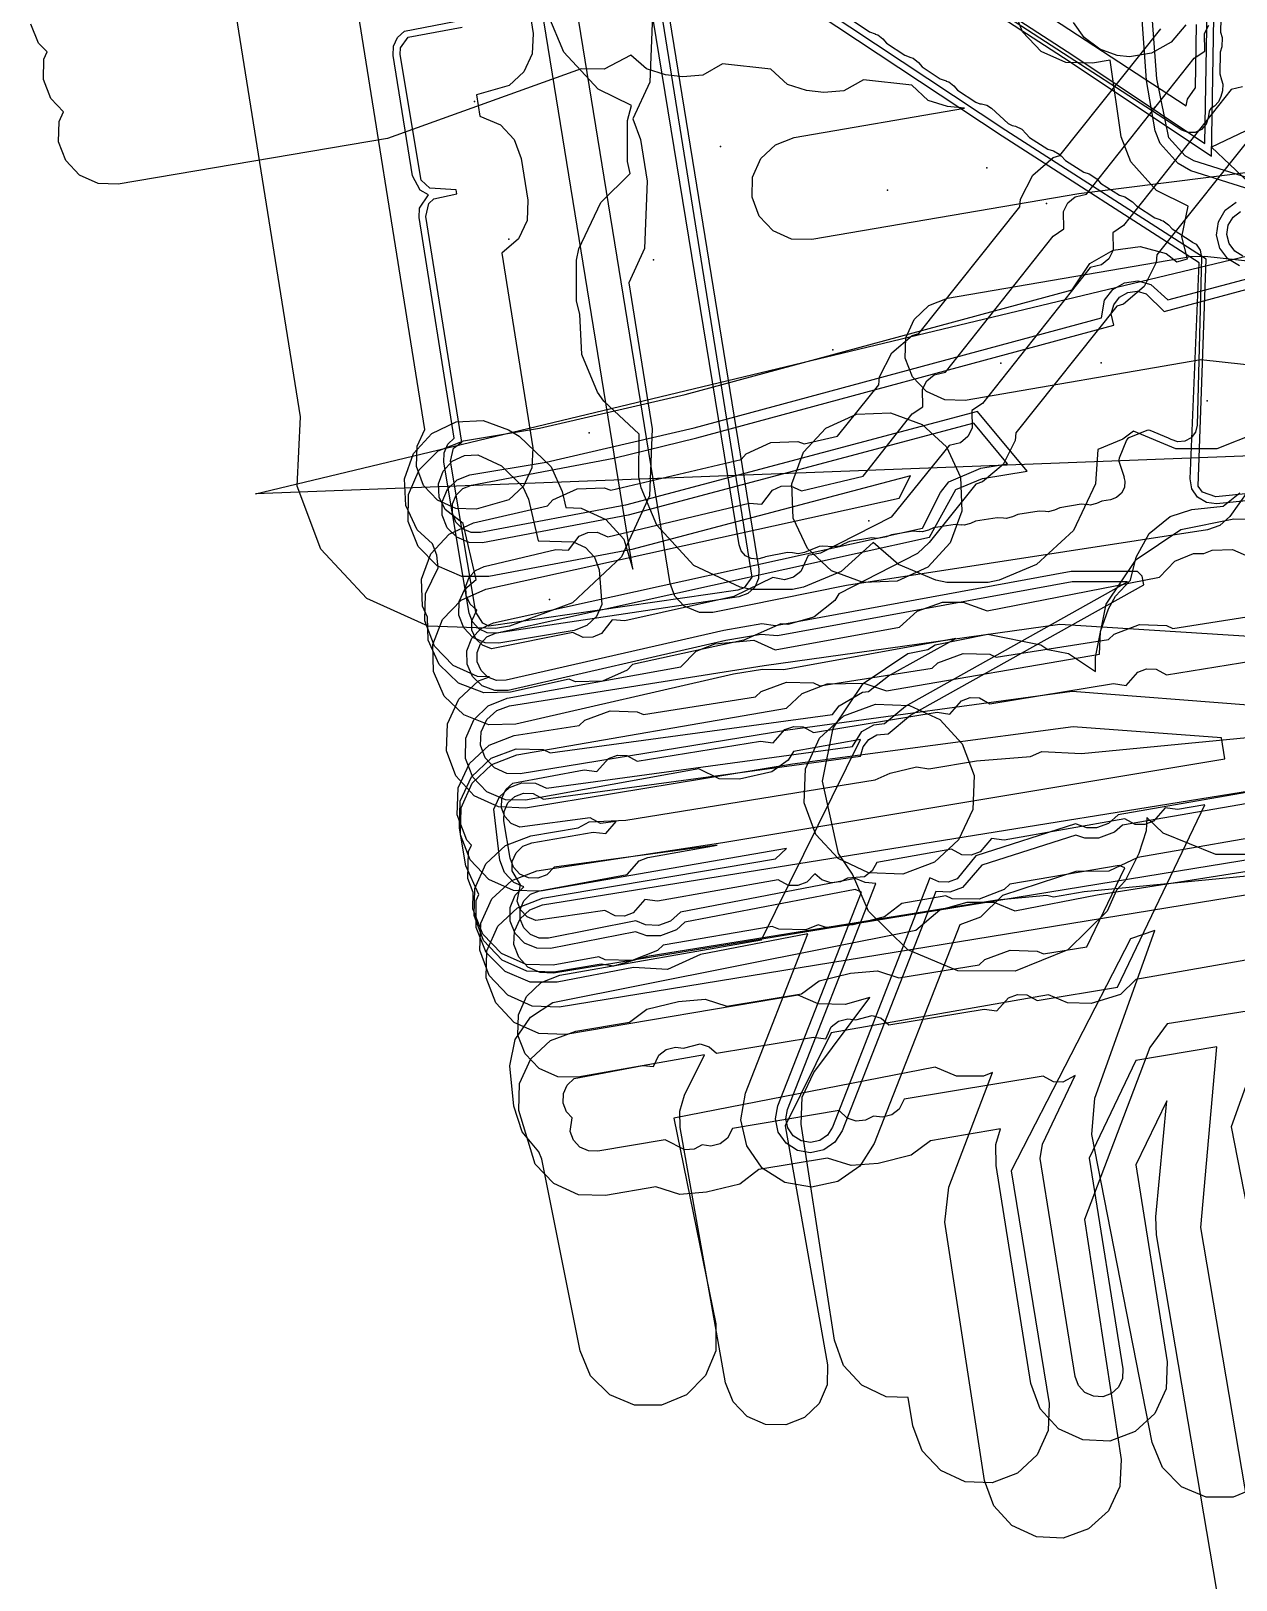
# Model space of a CAD drawing. Header units: metres. Extents: x -3943 to -3664, y 4962 to 6622.
# Drawn here: x -3914.74 to -3879.86, y 6041.47 to 6086.34 of the extents above; entities that cross this region are included whole.
import ezdxf

# ---------------------------------------------------------------- set-up
doc = ezdxf.new("R2010")
doc.units = ezdxf.units.M
for name, color, linetype in [('AI_GREENING_EXCLUSIONS', 1, 'Continuous'), ('AI_GREENING_LAWN', 82, 'Continuous'), ('AI_GREENING_REJECTED', 6, 'Continuous')]:
    doc.layers.add(name, color=color, linetype=linetype)

msp = doc.modelspace()

# ---------------------------------------------------------------- linework, layer by layer
at = {"layer": 'AI_GREENING_EXCLUSIONS'}
for points in [[(-3876.499, 6113.086), (-3871.504, 6146.711), (-3869.87, 6114.002), (-3869.801, 6114.429), (-3869.508, 6106.761), (-3861.518, 6107.16), (-3829.558, 6108.757), (-3862.517, 6100.435), (-3866.364, 6074.531), (-3828.301, 6075.988), (-3861.355, 6068.051), (-3866.742, 6034.488), (-3867.966, 6066.464), (-3868.272, 6074.458), (-3908.243, 6072.929), (-3875.188, 6080.865), (-3871.044, 6106.684), (-3877.498, 6106.361), (-3909.458, 6104.764), (-3876.499, 6113.086)], [(-3889.859, 6075.279), (-3888.942, 6074.938), (-3888.243, 6074.291), (-3887.834, 6073.409), (-3887.795, 6072.423), (-3888.136, 6071.506), (-3888.783, 6070.807), (-3889.665, 6070.398), (-3890.651, 6070.359), (-3891.568, 6070.7), (-3892.267, 6071.347), (-3892.676, 6072.229), (-3892.715, 6073.215), (-3892.374, 6074.132), (-3891.727, 6074.831), (-3890.845, 6075.24), (-3889.859, 6075.279)], [(-3902.184, 6070.163), (-3901.853, 6070.45), (-3902.229, 6072.073), (-3902.754, 6072.477), (-3902.921, 6072.83), (-3902.94, 6073.22), (-3902.808, 6073.587), (-3902.546, 6073.876), (-3902.193, 6074.042), (-3901.803, 6074.061), (-3901.121, 6073.741), (-3900.5, 6073.131), (-3900.339, 6072.775), (-3900.059, 6071.566), (-3899.047, 6071.542), (-3898.693, 6071.378), (-3898.428, 6071.091), (-3898.293, 6070.725), (-3898.212, 6069.728), (-3898.372, 6069.376), (-3898.654, 6069.111), (-3899.016, 6068.973), (-3901.2, 6068.6), (-3901.59, 6068.61), (-3901.946, 6068.769), (-3902.214, 6069.052), (-3902.354, 6069.416), (-3902.343, 6069.807), (-3902.184, 6070.163)], [(-3890.298, 6066.837), (-3889.312, 6066.798), (-3888.431, 6066.389), (-3887.783, 6065.69), (-3887.442, 6064.773), (-3887.481, 6063.787), (-3887.891, 6062.905), (-3888.59, 6062.258), (-3889.507, 6061.917), (-3890.493, 6061.956), (-3891.374, 6062.365), (-3892.021, 6063.064), (-3892.363, 6063.981), (-3892.324, 6064.967), (-3891.914, 6065.849), (-3891.215, 6066.496), (-3890.298, 6066.837)]]:
    msp.add_lwpolyline(points, close=True, dxfattribs=at)
for points in [[(-3900.772, 6096.139), (-3884.578, 6085.632), (-3880.759, 6083.076), (-3880.571, 6094.189)], [(-3900.881, 6095.971), (-3884.687, 6085.464), (-3880.565, 6082.706), (-3880.371, 6094.193)], [(-3878.433, 6073.044), (-3880.439, 6072.84), (-3880.833, 6072.974), (-3880.953, 6073.149), (-3880.719, 6079.727), (-3886.518, 6083.45), (-3897.072, 6090.45), (-3893.872, 6070.52), (-3894.096, 6070.21), (-3894.279, 6070.142), (-3901.487, 6069.099), (-3901.662, 6069.181), (-3901.861, 6069.503), (-3902.593, 6073.879), (-3902.507, 6074.253), (-3902.267, 6074.422), (-3903.309, 6080.966), (-3903.22, 6081.338), (-3903.077, 6081.47), (-3902.412, 6081.615), (-3902.412, 6081.615), (-3902.431, 6081.732), (-3903.191, 6081.786), (-3903.445, 6082.01), (-3904.055, 6085.653), (-3904.048, 6085.848), (-3903.823, 6086.158), (-3902.257, 6086.446)], [(-3877.693, 6061.612), (-3899.451, 6058.06), (-3900.231, 6058.087), (-3900.941, 6058.411), (-3901.474, 6058.981), (-3901.747, 6059.712), (-3901.72, 6060.492), (-3901.396, 6061.202), (-3900.825, 6061.734), (-3900.094, 6062.008), (-3894.715, 6062.834), (-3880.18, 6065.253), (-3880.281, 6065.861), (-3884.576, 6066.182), (-3892.695, 6065.098), (-3900.423, 6063.828), (-3901.203, 6063.859), (-3901.912, 6064.185), (-3902.441, 6064.758), (-3902.712, 6065.49), (-3902.681, 6066.27), (-3902.355, 6066.978), (-3901.782, 6067.508), (-3901.465, 6067.625), (-3901.811, 6067.635), (-3902.524, 6067.953), (-3903.06, 6068.519), (-3903.34, 6069.248), (-3903.319, 6070.028), (-3902.957, 6070.782), (-3902.957, 6070.782), (-3902.991, 6071.151), (-3903.119, 6071.484), (-3903.558, 6071.882), (-3903.891, 6072.588), (-3903.929, 6073.367), (-3903.665, 6074.102), (-3903.141, 6074.68), (-3902.435, 6075.013), (-3901.655, 6075.05), (-3900.921, 6074.787), (-3900.607, 6074.598), (-3899.686, 6073.712), (-3899.365, 6073.001), (-3899.256, 6072.532), (-3898.813, 6072.514), (-3898.104, 6072.187), (-3897.575, 6071.613), (-3897.315, 6070.743), (-3900.487, 6090.27)], [(-3879.515, 6073.01), (-3880.04, 6072.27), (-3880.325, 6072.013), (-3880.686, 6071.882), (-3891.134, 6070.273), (-3895.007, 6069.492), (-3895.388, 6069.492), (-3895.832, 6069.68), (-3896.098, 6069.965), (-3896.234, 6070.331), (-3899.5, 6090.43)], [(-3878.413, 6072.845), (-3880.419, 6072.641), (-3880.715, 6072.675), (-3880.97, 6072.828), (-3881.138, 6073.074), (-3881.189, 6073.367), (-3880.923, 6079.621), (-3886.629, 6083.284), (-3896.801, 6090.03), (-3893.668, 6070.748), (-3893.678, 6070.475), (-3893.791, 6070.226), (-3893.991, 6070.04), (-3894.247, 6069.944), (-3901.264, 6068.893), (-3901.534, 6068.905), (-3901.779, 6069.019), (-3901.963, 6069.217), (-3902.058, 6069.47), (-3902.791, 6073.846), (-3902.782, 6074.12), (-3902.669, 6074.369), (-3902.488, 6074.538), (-3903.507, 6080.934), (-3903.496, 6081.207), (-3903.233, 6081.593), (-3903.47, 6081.726), (-3903.47, 6081.726), (-3903.699, 6082.141), (-3904.253, 6085.622), (-3904.242, 6085.895), (-3904.128, 6086.143), (-3903.928, 6086.329), (-3902.485, 6086.612)], [(-3890.016, 6089.875), (-3881.304, 6084.163), (-3881.261, 6084.363), (-3881.039, 6084.683), (-3881.032, 6084.688), (-3881.001, 6086.523)], [(-3900.742, 6089.721), (-3900.204, 6086.261), (-3900.228, 6085.678), (-3900.474, 6085.148), (-3900.903, 6084.752), (-3901.844, 6084.487), (-3901.746, 6083.867), (-3901.151, 6083.62), (-3900.753, 6083.191), (-3900.55, 6082.642), (-3900.358, 6081.435), (-3900.381, 6080.85), (-3900.625, 6080.319), (-3901.114, 6079.899), (-3900.217, 6074.263), (-3900.239, 6073.68), (-3900.482, 6073.149), (-3900.91, 6072.751), (-3901.858, 6072.481), (-3902.443, 6072.501), (-3902.976, 6072.744), (-3902.976, 6072.744), (-3903.375, 6073.171), (-3903.581, 6073.72), (-3903.56, 6074.305), (-3903.339, 6074.791), (-3905.699, 6089.616)], [(-3896.746, 6086.799), (-3896.827, 6084.854), (-3897.317, 6083.795), (-3897.094, 6083.192), (-3896.902, 6081.986), (-3896.977, 6080.036), (-3897.434, 6079.043), (-3896.76, 6074.813), (-3896.834, 6072.869), (-3897.645, 6071.1), (-3899.069, 6069.774), (-3900.892, 6069.093), (-3901.294, 6069.027), (-3903.244, 6069.094), (-3905.019, 6069.902), (-3906.351, 6071.328), (-3906.351, 6071.328), (-3907.035, 6073.155), (-3906.942, 6075.162), (-3908.981, 6087.973)], [(-3878.155, 6063.183), (-3882.703, 6062.391), (-3883.542, 6061.998), (-3884.495, 6061.991), (-3886.615, 6061.291), (-3887.253, 6060.671), (-3887.851, 6060.45), (-3890.328, 6054.114), (-3890.749, 6053.456), (-3891.389, 6053.01), (-3892.151, 6052.843), (-3892.919, 6052.979), (-3893.577, 6053.4), (-3894.023, 6054.04), (-3894.191, 6054.802), (-3894.054, 6055.57), (-3892.251, 6060.181), (-3895.359, 6059.582), (-3896.317, 6059.148), (-3897.302, 6059.208), (-3899.513, 6058.781), (-3900.294, 6058.786), (-3901.013, 6059.089), (-3901.561, 6059.644), (-3901.856, 6060.367), (-3901.851, 6061.147), (-3901.778, 6061.32), (-3902.155, 6062.157), (-3902.336, 6063.243), (-3902.312, 6064.023), (-3901.992, 6064.734), (-3901.423, 6065.269), (-3901.423, 6065.269), (-3900.693, 6065.545), (-3899.913, 6065.521), (-3899.707, 6065.428), (-3891.541, 6066.536), (-3891.345, 6066.793), (-3890.669, 6067.183), (-3890.494, 6067.206), (-3889.915, 6067.655), (-3887.969, 6068.743), (-3892.951, 6067.829), (-3893.566, 6067.838), (-3894.407, 6067.703), (-3900.707, 6066.259), (-3901.487, 6066.243), (-3902.215, 6066.526), (-3902.778, 6067.066), (-3903.092, 6067.781), (-3903.108, 6068.561), (-3902.825, 6069.288), (-3902.285, 6069.851), (-3901.571, 6070.165), (-3889.613, 6072.808), (-3889.277, 6073.454), (-3897.343, 6071.312), (-3901.484, 6070.531), (-3902.264, 6070.539), (-3902.982, 6070.845), (-3903.528, 6071.402), (-3903.82, 6072.126), (-3903.812, 6072.906), (-3903.506, 6073.624), (-3902.949, 6074.17), (-3902.225, 6074.462), (-3900.017, 6074.827), (-3895.801, 6075.805), (-3884.601, 6078.837), (-3884.086, 6079.602), (-3883.41, 6079.991), (-3882.636, 6080.092), (-3881.882, 6079.889), (-3881.575, 6079.653), (-3881.261, 6079.738), (-3881.422, 6080.373), (-3881.24, 6081.263), (-3882.159, 6081.717), (-3882.901, 6082.542), (-3883.181, 6083.271), (-3883.497, 6085.493), (-3884.009, 6085.406), (-3884.789, 6085.426), (-3885.502, 6085.744), (-3886.039, 6086.31), (-3886.318, 6087.039)], [(-3879.244, 6074.7), (-3880.409, 6074.23), (-3881.597, 6074.23), (-3882.824, 6074.742), (-3883.138, 6074.513), (-3883.862, 6074.21), (-3883.927, 6073.218), (-3884.558, 6071.871), (-3885.631, 6070.883), (-3886.715, 6070.43), (-3887.037, 6070.365), (-3888.225, 6070.365), (-3888.547, 6070.43), (-3889.63, 6070.883), (-3890.357, 6071.524), (-3891.291, 6070.676), (-3892.374, 6070.223), (-3892.697, 6070.158), (-3893.884, 6070.158), (-3894.207, 6070.223), (-3895.553, 6070.854), (-3896.628, 6072.021), (-3897.081, 6073.104), (-3897.146, 6073.426), (-3897.137, 6074.66), (-3898.161, 6075.615), (-3898.339, 6075.878), (-3898.792, 6076.961), (-3898.857, 6078.136), (-3898.945, 6078.512), (-3898.945, 6079.699), (-3898.88, 6080.022), (-3898.249, 6081.368), (-3897.396, 6082.207), (-3897.473, 6082.557), (-3897.473, 6083.745), (-3897.473, 6083.745), (-3897.361, 6084.178), (-3898.325, 6084.648), (-3899.313, 6085.722), (-3899.766, 6086.805)], [(-3878.716, 6081.514), (-3881.166, 6082.288), (-3881.529, 6082.494), (-3882.056, 6083.076), (-3882.196, 6083.44), (-3882.448, 6084.903), (-3882.578, 6086.666)], [(-3877.714, 6081.516), (-3881.076, 6082.575), (-3881.335, 6082.723), (-3881.802, 6083.236), (-3882.152, 6084.954), (-3882.302, 6087.017)], [(-3875.52, 6082.735), (-3884.411, 6081.618), (-3892.137, 6080.293), (-3892.722, 6080.308), (-3893.256, 6080.547), (-3893.659, 6080.971), (-3893.869, 6081.518), (-3893.853, 6082.103), (-3893.615, 6082.637), (-3893.19, 6083.04), (-3892.644, 6083.25), (-3887.718, 6084.095), (-3888.209, 6084.149), (-3888.766, 6084.326), (-3889.247, 6084.768), (-3890.642, 6084.925), (-3891.209, 6084.6), (-3891.792, 6084.551), (-3892.289, 6084.607), (-3892.846, 6084.784), (-3893.327, 6085.226), (-3894.722, 6085.383), (-3895.289, 6085.058), (-3895.872, 6085.009), (-3896.369, 6085.064), (-3896.926, 6085.242), (-3897.38, 6085.631), (-3898.146, 6085.225), (-3898.811, 6085.237), (-3904.419, 6083.221), (-3912.215, 6081.899), (-3912.8, 6081.916), (-3913.334, 6082.155), (-3913.736, 6082.58), (-3913.945, 6083.127), (-3913.928, 6083.712), (-3913.801, 6083.997), (-3914.169, 6084.383), (-3914.38, 6084.929), (-3914.366, 6085.514), (-3914.269, 6085.734), (-3914.519, 6085.987), (-3914.74, 6086.528)], [(-3879.227, 6083.516), (-3882.147, 6079.851), (-3882.165, 6079.626), (-3882.521, 6078.932), (-3883.116, 6078.427), (-3883.309, 6078.364), (-3886.229, 6074.699), (-3886.247, 6074.475), (-3886.603, 6073.78), (-3887.198, 6073.275), (-3887.391, 6073.213), (-3888.736, 6071.517), (-3889.082, 6071.199), (-3891.357, 6070.031), (-3891.467, 6069.835), (-3892.081, 6069.353), (-3892.832, 6069.142), (-3893.034, 6069.167), (-3894.107, 6068.691), (-3897.327, 6067.983), (-3897.482, 6067.82), (-3898.196, 6067.504), (-3898.976, 6067.486), (-3899.165, 6067.559), (-3900.856, 6067.18), (-3901.636, 6067.162), (-3902.364, 6067.443), (-3902.928, 6067.982), (-3903.244, 6068.695), (-3903.26, 6069.36), (-3903.407, 6069.68), (-3903.437, 6070.46), (-3903.165, 6071.191), (-3902.635, 6071.764), (-3901.926, 6072.089), (-3899.79, 6072.586), (-3899.637, 6072.752), (-3898.928, 6073.077), (-3898.148, 6073.107), (-3897.958, 6073.037), (-3894.187, 6073.924), (-3894.034, 6074.089), (-3893.325, 6074.415), (-3892.545, 6074.445), (-3892.355, 6074.374), (-3891.393, 6074.604), (-3890.199, 6076.09), (-3890.181, 6076.315), (-3889.825, 6077.009), (-3889.23, 6077.514), (-3889.037, 6077.577), (-3886.117, 6081.242), (-3886.099, 6081.466), (-3885.743, 6082.161), (-3885.148, 6082.666), (-3884.955, 6082.728), (-3882.035, 6086.393)], [(-3879.667, 6084.714), (-3879.999, 6084.636), (-3883.118, 6080.699), (-3883.421, 6080.492), (-3883.416, 6079.982), (-3883.54, 6079.739), (-3883.749, 6079.563), (-3884.08, 6079.485), (-3887.2, 6075.548), (-3887.503, 6075.34), (-3887.498, 6074.831), (-3887.622, 6074.588), (-3887.83, 6074.411), (-3888.162, 6074.333), (-3889.844, 6072.252), (-3891.884, 6071.208), (-3892.246, 6071.146), (-3892.454, 6070.681), (-3892.669, 6070.512), (-3892.932, 6070.439), (-3893.266, 6070.507), (-3894.391, 6069.96), (-3897.547, 6069.253), (-3897.914, 6069.283), (-3898.23, 6068.883), (-3898.48, 6068.773), (-3898.753, 6068.766), (-3899.06, 6068.915), (-3901.413, 6068.443), (-3901.667, 6068.541), (-3901.865, 6068.729), (-3901.976, 6068.979), (-3901.982, 6069.252), (-3901.837, 6069.556), (-3902.028, 6069.733), (-3902.142, 6069.982), (-3902.153, 6070.254), (-3902.058, 6070.511), (-3901.872, 6070.711), (-3901.624, 6070.825), (-3899.552, 6071.32), (-3899.185, 6071.295), (-3898.874, 6071.699), (-3898.626, 6071.813), (-3898.353, 6071.823), (-3898.044, 6071.679), (-3893.949, 6072.657), (-3893.582, 6072.633), (-3893.271, 6073.036), (-3893.023, 6073.15), (-3892.75, 6073.161), (-3892.441, 6073.017), (-3890.653, 6073.444), (-3889.228, 6075.242), (-3888.925, 6075.449), (-3888.93, 6075.959), (-3888.806, 6076.202), (-3888.598, 6076.379), (-3888.266, 6076.457), (-3885.147, 6080.393), (-3884.843, 6080.601), (-3884.849, 6081.11), (-3884.724, 6081.353), (-3884.516, 6081.53), (-3884.184, 6081.608), (-3881.065, 6085.545), (-3880.761, 6085.752), (-3880.767, 6086.262), (-3880.642, 6086.505)], [(-3881.311, 6086.511), (-3881.739, 6086.008), (-3882.308, 6085.693), (-3882.938, 6085.585), (-3883.303, 6085.627), (-3883.802, 6085.811), (-3884.25, 6086.151), (-3884.563, 6086.584)], [(-3879.393, 6083.531), (-3880.566, 6082.973), (-3879.504, 6081.964)], [(-3879.759, 6079.534), (-3880.095, 6079.733), (-3880.328, 6080.046), (-3880.424, 6080.424), (-3880.367, 6080.811), (-3880.168, 6081.146), (-3879.855, 6081.379)], [(-3879.659, 6079.816), (-3879.894, 6079.956), (-3880.057, 6080.175), (-3880.124, 6080.44), (-3880.085, 6080.71), (-3879.945, 6080.945), (-3879.726, 6081.108)], [(-3878.065, 6064.537), (-3883.271, 6063.63), (-3883.546, 6063.378), (-3883.897, 6063.253), (-3884.174, 6063.253), (-3884.503, 6063.369), (-3887.385, 6062.443), (-3887.933, 6061.779), (-3888.189, 6061.684), (-3888.462, 6061.695), (-3888.717, 6061.805), (-3891.539, 6054.587), (-3891.686, 6054.357), (-3891.91, 6054.201), (-3892.177, 6054.142), (-3892.446, 6054.19), (-3892.676, 6054.337), (-3892.832, 6054.561), (-3892.891, 6054.828), (-3892.843, 6055.097), (-3890.282, 6061.647), (-3890.591, 6061.667), (-3890.87, 6061.79), (-3895.94, 6060.813), (-3896.224, 6060.547), (-3896.574, 6060.422), (-3896.949, 6060.441), (-3897.228, 6060.565), (-3899.759, 6060.058), (-3900.032, 6060.06), (-3900.284, 6060.166), (-3900.476, 6060.36), (-3900.579, 6060.613), (-3900.577, 6060.886), (-3900.471, 6061.138), (-3900.277, 6061.33), (-3900.024, 6061.433), (-3897.486, 6061.903), (-3897.135, 6062.301), (-3896.88, 6062.4), (-3894.876, 6062.753), (-3899.598, 6062.112), (-3899.598, 6062.112), (-3899.812, 6061.893), (-3900.067, 6061.796), (-3900.34, 6061.805), (-3900.589, 6061.917), (-3900.776, 6062.116), (-3900.873, 6062.372), (-3901.054, 6063.457), (-3901.046, 6063.73), (-3900.933, 6063.979), (-3900.734, 6064.166), (-3900.479, 6064.263), (-3900.206, 6064.254), (-3899.907, 6064.089), (-3890.724, 6065.335), (-3890.653, 6065.599), (-3890.487, 6065.815), (-3890.251, 6065.952), (-3889.928, 6065.974), (-3889.281, 6066.521), (-3882.527, 6070.296), (-3882.579, 6070.544), (-3882.71, 6070.677), (-3884.632, 6070.677), (-3893.186, 6069.107), (-3893.584, 6069.165), (-3894.688, 6068.972), (-3900.988, 6067.529), (-3901.261, 6067.523), (-3901.515, 6067.622), (-3901.713, 6067.811), (-3901.822, 6068.061), (-3901.828, 6068.334), (-3901.729, 6068.589), (-3901.54, 6068.786), (-3901.29, 6068.896), (-3888.731, 6071.672), (-3887.973, 6073.051), (-3887.199, 6073.375), (-3885.908, 6073.589), (-3887.344, 6075.314), (-3897.534, 6072.601), (-3901.725, 6071.809), (-3901.998, 6071.811), (-3902.249, 6071.918), (-3902.44, 6072.113), (-3902.542, 6072.367), (-3902.54, 6072.64), (-3902.433, 6072.891), (-3902.238, 6073.082), (-3901.984, 6073.184), (-3897.869, 6073.96), (-3895.466, 6074.549), (-3883.399, 6077.815), (-3883.468, 6078.143), (-3883.397, 6078.407), (-3883.23, 6078.624), (-3882.993, 6078.76), (-3882.722, 6078.795), (-3882.459, 6078.724), (-3881.937, 6078.209), (-3875.234, 6080.016)], [(-3878.082, 6064.215), (-3883.149, 6063.333), (-3883.379, 6063.129), (-3883.837, 6062.959), (-3884.233, 6062.959), (-3884.495, 6063.047), (-3887.212, 6062.171), (-3887.776, 6061.523), (-3888.142, 6061.388), (-3888.549, 6061.411), (-3891.26, 6054.478), (-3891.47, 6054.149), (-3891.79, 6053.926), (-3892.171, 6053.842), (-3892.555, 6053.911), (-3892.884, 6054.121), (-3893.107, 6054.441), (-3893.191, 6054.822), (-3893.122, 6055.206), (-3890.703, 6061.395), (-3890.879, 6061.469), (-3895.811, 6060.518), (-3896.056, 6060.299), (-3896.515, 6060.128), (-3896.911, 6060.128), (-3897.237, 6060.243), (-3899.702, 6059.763), (-3900.093, 6059.766), (-3900.452, 6059.917), (-3900.726, 6060.195), (-3900.874, 6060.556), (-3900.871, 6060.946), (-3900.72, 6061.306), (-3900.478, 6061.544), (-3900.763, 6061.673), (-3901.031, 6061.957), (-3901.169, 6062.322), (-3901.338, 6063.797), (-3901.178, 6064.153), (-3900.893, 6064.42), (-3900.528, 6064.558), (-3900.528, 6064.558), (-3900.138, 6064.546), (-3899.82, 6064.403), (-3890.956, 6065.606), (-3890.685, 6066.041), (-3890.347, 6066.236), (-3890.037, 6066.277), (-3889.427, 6066.782), (-3882.997, 6070.377), (-3884.605, 6070.377), (-3893.132, 6068.812), (-3893.604, 6068.854), (-3894.623, 6068.679), (-3900.923, 6067.236), (-3901.313, 6067.228), (-3901.677, 6067.369), (-3901.958, 6067.639), (-3902.115, 6067.996), (-3902.124, 6068.386), (-3901.982, 6068.75), (-3901.712, 6069.032), (-3901.355, 6069.189), (-3888.935, 6071.934), (-3888.409, 6072.971), (-3888.169, 6073.278), (-3887.249, 6073.67), (-3886.473, 6073.799), (-3887.452, 6074.975), (-3897.457, 6072.311), (-3901.669, 6071.514), (-3902.059, 6071.518), (-3902.418, 6071.671), (-3902.691, 6071.949), (-3902.837, 6072.311), (-3902.833, 6072.701), (-3902.68, 6073.06), (-3902.402, 6073.333), (-3902.04, 6073.479), (-3899.832, 6073.845), (-3895.543, 6074.838), (-3883.75, 6078.031), (-3883.665, 6078.54), (-3883.428, 6078.849), (-3883.089, 6079.044), (-3882.702, 6079.094), (-3882.326, 6078.993), (-3881.835, 6078.547), (-3878.086, 6079.544)], [(-3870.641, 6075.689), (-3880.874, 6076.807), (-3887.701, 6075.636), (-3888.286, 6075.651), (-3888.821, 6075.889), (-3889.223, 6076.314), (-3889.433, 6076.861), (-3889.417, 6077.446), (-3889.179, 6077.98), (-3888.755, 6078.383), (-3888.208, 6078.593), (-3881.174, 6079.799), (-3880.757, 6079.812), (-3870.315, 6078.671)], [(-3879.219, 6044.165), (-3879.941, 6043.869), (-3880.721, 6043.871), (-3881.441, 6044.172), (-3881.991, 6044.726), (-3882.287, 6045.448), (-3884.029, 6054.368), (-3883.949, 6055.425), (-3882.212, 6060.284), (-3882.908, 6060.041), (-3886.364, 6053.317), (-3885.265, 6046.583), (-3885.292, 6045.803), (-3885.615, 6045.092), (-3886.186, 6044.56), (-3886.917, 6044.286), (-3887.696, 6044.313), (-3888.407, 6044.637), (-3888.939, 6045.207), (-3889.213, 6045.938), (-3889.346, 6046.752), (-3889.982, 6046.779), (-3890.69, 6047.109), (-3891.217, 6047.684), (-3891.484, 6048.417), (-3892.449, 6054.668), (-3892.413, 6055.456), (-3892.075, 6056.169), (-3890.454, 6058.339), (-3891.177, 6058.134), (-3891.957, 6058.157), (-3892.528, 6058.413), (-3899.261, 6057.273), (-3900.041, 6057.296), (-3900.753, 6057.615), (-3901.289, 6058.182), (-3901.567, 6058.912), (-3901.544, 6059.692), (-3901.225, 6060.404), (-3901.225, 6060.404), (-3900.658, 6060.94), (-3899.929, 6061.217), (-3893.192, 6062.358), (-3892.874, 6062.658), (-3899.993, 6061.425), (-3900.773, 6061.444), (-3901.486, 6061.76), (-3902.024, 6062.326), (-3902.305, 6063.054), (-3902.286, 6063.834), (-3901.969, 6064.547), (-3901.404, 6065.085), (-3900.676, 6065.366), (-3892.867, 6066.719), (-3892.417, 6067.147), (-3891.689, 6067.428), (-3890.632, 6067.442), (-3889.976, 6067.22), (-3883.814, 6068.287), (-3883.783, 6068.944), (-3883.552, 6069.596), (-3883.345, 6069.963), (-3882.91, 6070.432), (-3882.745, 6071.093), (-3882.375, 6071.779), (-3881.769, 6072.272), (-3881.142, 6072.48), (-3880.228, 6072.57), (-3879.746, 6072.962)], [(-3878.862, 6062.478), (-3880.446, 6062.478), (-3881.968, 6063.098), (-3882.443, 6063.553), (-3882.458, 6063.166), (-3882.67, 6062.511), (-3883.063, 6061.721), (-3883.315, 6061.451), (-3883.585, 6060.843), (-3884.729, 6059.72), (-3886.251, 6059.1), (-3887.912, 6059.116), (-3889.357, 6059.72), (-3890.501, 6060.843), (-3890.963, 6061.909), (-3891.366, 6062.511), (-3891.827, 6064.607), (-3891.523, 6066.138), (-3890.655, 6067.435), (-3889.358, 6068.303), (-3888.775, 6068.418), (-3888.775, 6068.418), (-3888.57, 6068.556), (-3887.039, 6068.86), (-3885.508, 6068.556), (-3885.309, 6068.422), (-3884.706, 6068.303), (-3883.924, 6067.78), (-3883.924, 6068.202), (-3883.62, 6069.733), (-3882.752, 6071.03), (-3881.455, 6071.898), (-3879.924, 6072.202), (-3879.402, 6072.197)], [(-3875.622, 6060.116), (-3882.76, 6058.865), (-3883.198, 6058.429), (-3884.048, 6058.164), (-3884.736, 6058.187), (-3885.283, 6058.422), (-3891.578, 6057.319), (-3892.913, 6054.62), (-3891.679, 6047.703), (-3891.691, 6047.118), (-3891.925, 6046.582), (-3892.347, 6046.176), (-3892.892, 6045.963), (-3893.477, 6045.975), (-3894.013, 6046.209), (-3894.419, 6046.631), (-3894.632, 6047.176), (-3895.953, 6054.579), (-3895.962, 6055.053), (-3895.821, 6055.507), (-3895.243, 6056.676), (-3898.909, 6056.034), (-3899.494, 6056.047), (-3900.029, 6056.283), (-3900.434, 6056.707), (-3900.434, 6056.707), (-3900.645, 6057.252), (-3900.632, 6057.837), (-3900.396, 6058.373), (-3899.973, 6058.777), (-3899.427, 6058.989), (-3893.594, 6060.011), (-3890.724, 6065.814), (-3892.667, 6065.462), (-3892.82, 6065.217), (-3893.297, 6064.878), (-3894.234, 6064.663), (-3894.819, 6064.673), (-3895.412, 6064.964), (-3900.424, 6064.055), (-3901.009, 6064.065), (-3901.546, 6064.299), (-3901.952, 6064.719), (-3902.167, 6065.264), (-3902.157, 6065.849), (-3901.924, 6066.386), (-3901.503, 6066.793), (-3900.959, 6067.007), (-3895.933, 6067.919), (-3895.49, 6068.375), (-3894.946, 6068.589), (-3893.814, 6068.695), (-3893.203, 6068.413), (-3889.602, 6069.066), (-3889.09, 6069.526), (-3888.354, 6069.792), (-3887.76, 6069.792), (-3887.064, 6069.543), (-3882.07, 6070.514), (-3881.634, 6070.975), (-3881.092, 6071.197), (-3880.786, 6071.196), (-3880.546, 6071.302), (-3879.961, 6071.317), (-3879.347, 6071.043)], [(-3879.601, 6036.384), (-3882.158, 6051.466), (-3882.177, 6051.985), (-3881.865, 6055.344), (-3882.758, 6053.492), (-3881.849, 6047.785), (-3881.879, 6047.005), (-3882.205, 6046.296), (-3882.777, 6045.766), (-3883.509, 6045.495), (-3884.289, 6045.525), (-3884.998, 6045.851), (-3885.528, 6046.424), (-3885.799, 6047.156), (-3886.806, 6053.478), (-3886.811, 6054.079), (-3886.672, 6054.534), (-3888.701, 6054.193), (-3889.257, 6053.77), (-3890.218, 6053.537), (-3890.996, 6053.471), (-3891.683, 6053.69), (-3893.667, 6053.356), (-3894.223, 6052.934), (-3895.184, 6052.701), (-3895.961, 6052.635), (-3896.649, 6052.853), (-3898.114, 6052.606), (-3898.894, 6052.629), (-3899.605, 6052.949), (-3900.141, 6053.517), (-3900.621, 6055.071), (-3900.595, 6055.851), (-3900.273, 6056.562), (-3899.703, 6057.095), (-3898.973, 6057.37), (-3897.418, 6057.626), (-3896.914, 6058.006), (-3896.001, 6058.228), (-3896.001, 6058.228), (-3895.223, 6058.291), (-3894.601, 6058.091), (-3892.432, 6058.448), (-3891.928, 6058.828), (-3891.015, 6059.05), (-3890.238, 6059.113), (-3889.616, 6058.913), (-3887.293, 6059.283), (-3887.128, 6059.437), (-3886.398, 6059.712), (-3885.618, 6059.686), (-3885.433, 6059.602), (-3884.172, 6059.81), (-3883.079, 6062.096), (-3883.242, 6062.168), (-3886.405, 6061.623), (-3886.568, 6061.468), (-3887.295, 6061.185), (-3888.076, 6061.202), (-3888.261, 6061.284), (-3889.532, 6061.06), (-3890.033, 6060.675), (-3890.942, 6060.443), (-3891.719, 6060.371), (-3891.95, 6060.443), (-3892.315, 6060.301), (-3893.095, 6060.318), (-3893.281, 6060.4), (-3896.444, 6059.855), (-3896.607, 6059.7), (-3897.335, 6059.417), (-3898.115, 6059.434), (-3898.301, 6059.516), (-3899.629, 6059.282), (-3900.41, 6059.299), (-3901.124, 6059.614), (-3901.663, 6060.177), (-3901.946, 6060.905), (-3901.936, 6061.38), (-3902.093, 6061.786), (-3902.076, 6062.566), (-3901.993, 6062.754), (-3902.128, 6062.899), (-3902.401, 6063.63), (-3902.374, 6064.41), (-3902.05, 6065.12), (-3901.48, 6065.652), (-3900.749, 6065.926), (-3898.872, 6066.219), (-3898.707, 6066.372), (-3897.976, 6066.646), (-3897.196, 6066.618), (-3897.011, 6066.534), (-3893.764, 6067.05), (-3893.599, 6067.204), (-3892.869, 6067.477), (-3892.089, 6067.45), (-3891.904, 6067.366), (-3888.657, 6067.882), (-3888.492, 6068.036), (-3887.761, 6068.309), (-3886.981, 6068.282), (-3886.797, 6068.198), (-3883.549, 6068.714), (-3883.385, 6068.867), (-3882.654, 6069.141), (-3881.874, 6069.113), (-3881.689, 6069.029), (-3878.442, 6069.545)], [(-3879.38, 6066.801), (-3884.601, 6067.205), (-3892.833, 6066.088), (-3900.58, 6064.816), (-3900.97, 6064.831), (-3901.324, 6064.994), (-3901.589, 6065.281), (-3901.724, 6065.647), (-3901.709, 6066.037), (-3901.546, 6066.391), (-3901.259, 6066.656), (-3900.893, 6066.791), (-3893.521, 6067.961), (-3884.959, 6069.157), (-3878.715, 6068.759)], [(-3878.319, 6036.602), (-3880.876, 6051.683), (-3880.414, 6056.907), (-3882.755, 6056.513), (-3884.106, 6053.687), (-3883.133, 6047.581), (-3883.143, 6047.308), (-3883.257, 6047.059), (-3883.458, 6046.874), (-3883.714, 6046.779), (-3883.987, 6046.79), (-3884.235, 6046.904), (-3884.421, 6047.104), (-3884.515, 6047.36), (-3885.523, 6053.682), (-3885.463, 6054.094), (-3884.512, 6056.084), (-3884.873, 6055.887), (-3885.146, 6055.895), (-3885.444, 6056.06), (-3889.463, 6055.398), (-3889.608, 6055.104), (-3889.826, 6054.939), (-3890.09, 6054.87), (-3890.348, 6054.905), (-3890.579, 6054.786), (-3890.851, 6054.763), (-3891.111, 6054.846), (-3891.342, 6055.066), (-3894.43, 6054.545), (-3894.574, 6054.268), (-3894.792, 6054.103), (-3895.056, 6054.033), (-3895.314, 6054.069), (-3895.544, 6053.95), (-3895.816, 6053.926), (-3896.384, 6054.216), (-3898.33, 6053.888), (-3898.603, 6053.896), (-3898.852, 6054.008), (-3899.039, 6054.207), (-3899.136, 6054.462), (-3899.076, 6054.851), (-3899.242, 6055.027), (-3899.338, 6055.283), (-3899.329, 6055.556), (-3899.216, 6055.805), (-3899.017, 6055.991), (-3897.03, 6056.373), (-3896.718, 6056.346), (-3896.567, 6056.671), (-3896.349, 6056.835), (-3896.349, 6056.835), (-3896.085, 6056.904), (-3895.853, 6056.871), (-3895.373, 6057), (-3895.113, 6056.916), (-3894.897, 6056.724), (-3892.087, 6057.188), (-3891.736, 6057.143), (-3891.581, 6057.493), (-3891.363, 6057.657), (-3891.099, 6057.726), (-3890.867, 6057.693), (-3890.387, 6057.822), (-3890.127, 6057.738), (-3889.911, 6057.546), (-3887.145, 6058.002), (-3886.781, 6057.952), (-3886.442, 6058.333), (-3886.186, 6058.429), (-3885.913, 6058.42), (-3885.615, 6058.255), (-3883.291, 6058.638), (-3880.764, 6063.924), (-3881.548, 6063.786), (-3881.912, 6063.833), (-3882.247, 6063.448), (-3882.501, 6063.349), (-3882.774, 6063.355), (-3883.074, 6063.517), (-3886.567, 6062.902), (-3886.932, 6062.949), (-3887.266, 6062.564), (-3887.521, 6062.465), (-3887.794, 6062.471), (-3888.094, 6062.633), (-3890.256, 6062.253), (-3890.393, 6062.006), (-3890.61, 6061.839), (-3891.106, 6061.798), (-3891.312, 6061.689), (-3891.584, 6061.664), (-3891.845, 6061.745), (-3892.054, 6061.919), (-3892.286, 6061.68), (-3892.54, 6061.581), (-3892.814, 6061.587), (-3893.113, 6061.749), (-3896.606, 6061.134), (-3896.971, 6061.181), (-3897.306, 6060.796), (-3897.56, 6060.697), (-3897.833, 6060.703), (-3898.133, 6060.865), (-3900.128, 6060.568), (-3900.378, 6060.678), (-3900.567, 6060.876), (-3900.666, 6061.13), (-3900.57, 6061.606), (-3900.813, 6062.011), (-3900.807, 6062.284), (-3900.696, 6062.534), (-3900.499, 6062.722), (-3900.244, 6062.821), (-3898.464, 6063.134), (-3898.1, 6063.087), (-3897.798, 6063.441), (-3898.253, 6063.382), (-3898.551, 6063.548), (-3900.588, 6063.27), (-3900.836, 6063.383), (-3901.022, 6063.583), (-3901.118, 6063.839), (-3901.109, 6064.112), (-3900.995, 6064.361), (-3900.796, 6064.547), (-3898.726, 6064.938), (-3898.362, 6064.887), (-3898.023, 6065.267), (-3897.767, 6065.362), (-3897.494, 6065.353), (-3897.196, 6065.187), (-3893.619, 6065.769), (-3893.255, 6065.718), (-3892.915, 6066.099), (-3892.66, 6066.194), (-3892.387, 6066.185), (-3892.089, 6066.019), (-3888.511, 6066.601), (-3888.147, 6066.55), (-3887.808, 6066.93), (-3887.552, 6067.026), (-3887.279, 6067.016), (-3886.981, 6066.85), (-3883.404, 6067.433), (-3883.04, 6067.382), (-3882.701, 6067.762), (-3882.445, 6067.858), (-3882.172, 6067.848), (-3881.874, 6067.682), (-3878.296, 6068.265)], [(-3875.021, 6068.511), (-3879.998, 6054.595), (-3878.361, 6046.215)], [(-3854.686, 6064.252), (-3884.254, 6061.401), (-3885.14, 6061.248), (-3885.334, 6061.297), (-3886.778, 6061.158), (-3896.908, 6059.525), (-3897.874, 6059.25), (-3898.234, 6059.308), (-3899.61, 6059.076), (-3900.39, 6059.099), (-3901.102, 6059.419), (-3901.637, 6059.987), (-3901.915, 6060.717), (-3901.892, 6061.497), (-3901.572, 6062.208), (-3901.004, 6062.744), (-3900.275, 6063.021), (-3898.9, 6063.252), (-3898.581, 6063.425), (-3897.524, 6063.477), (-3897.524, 6063.477), (-3890.304, 6064.641), (-3889.871, 6064.839), (-3889.111, 6065.02), (-3888.751, 6064.961), (-3887.375, 6065.193), (-3885.812, 6065.325), (-3885.478, 6065.468), (-3884.334, 6065.412), (-3855.345, 6068.208)], [(-3854.686, 6064.252), (-3884.254, 6061.401), (-3885.14, 6061.248), (-3885.334, 6061.297), (-3886.778, 6061.158), (-3896.908, 6059.525), (-3897.874, 6059.25), (-3898.234, 6059.308), (-3899.61, 6059.076), (-3900.39, 6059.099), (-3901.102, 6059.419), (-3901.637, 6059.987), (-3901.915, 6060.717), (-3901.892, 6061.497), (-3901.572, 6062.208), (-3901.004, 6062.744), (-3900.275, 6063.021), (-3898.9, 6063.252), (-3898.581, 6063.425), (-3897.524, 6063.477), (-3897.524, 6063.477), (-3890.304, 6064.641), (-3889.871, 6064.839), (-3889.111, 6065.02), (-3888.751, 6064.961), (-3887.375, 6065.193), (-3885.812, 6065.325), (-3885.478, 6065.468), (-3884.334, 6065.412), (-3855.345, 6068.208)], [(-3877.854, 6062.599), (-3899.612, 6059.047), (-3900.002, 6059.06), (-3900.357, 6059.222), (-3900.623, 6059.507), (-3900.76, 6059.873), (-3900.746, 6060.263), (-3900.584, 6060.618), (-3900.299, 6060.884), (-3899.934, 6061.021), (-3879.11, 6064.385)], [(-3873.254, 6058.938), (-3881.847, 6057.582), (-3882.354, 6056.889), (-3884.249, 6051.914), (-3883.183, 6044.961), (-3883.218, 6044.181), (-3883.548, 6043.474), (-3884.124, 6042.947), (-3884.857, 6042.681), (-3885.637, 6042.715), (-3886.344, 6043.046), (-3886.871, 6043.621), (-3887.137, 6044.355), (-3888.283, 6051.829), (-3888.175, 6052.844), (-3886.907, 6056.173), (-3887.166, 6056.066), (-3887.946, 6056.065), (-3888.565, 6056.321), (-3896.131, 6054.844), (-3894.918, 6048.89), (-3894.918, 6048.11), (-3895.216, 6047.389), (-3895.767, 6046.836), (-3896.488, 6046.537), (-3897.268, 6046.536), (-3897.989, 6046.834), (-3898.542, 6047.385), (-3898.841, 6048.106), (-3898.841, 6048.106), (-3899.95, 6053.654), (-3900.038, 6053.873), (-3900.524, 6054.447), (-3900.762, 6055.19), (-3900.881, 6056.361), (-3900.722, 6057.125), (-3900.283, 6057.771), (-3899.631, 6058.199), (-3889.123, 6060.288), (-3888.431, 6060.879), (-3887.644, 6061.102), (-3886.865, 6061.1), (-3886.26, 6060.847), (-3883.874, 6061.312), (-3873.667, 6062.922)]]:
    msp.add_lwpolyline(points, dxfattribs=at)
at = {"layer": 'AI_GREENING_LAWN'}
for points in [[(-3890.998, 6086.663), (-3890.472, 6086.313), (-3890.3, 6086.252), (-3890.302, 6086.246), (-3890.229, 6086.224), (-3890.079, 6086.107), (-3889.971, 6085.982), (-3889.445, 6085.632), (-3889.273, 6085.571), (-3889.275, 6085.565), (-3889.202, 6085.543), (-3889.052, 6085.426), (-3888.944, 6085.301), (-3888.418, 6084.951), (-3888.246, 6084.89), (-3888.248, 6084.884), (-3888.175, 6084.862), (-3888.025, 6084.745), (-3887.917, 6084.62), (-3887.391, 6084.269), (-3887.278, 6084.229), (-3887.224, 6084.224), (-3887.068, 6084.184), (-3886.933, 6084.096), (-3886.452, 6083.659), (-3886.34, 6083.6), (-3886.245, 6083.579), (-3886.054, 6083.492), (-3885.932, 6083.352), (-3885.835, 6083.249), (-3885.303, 6082.909), (-3885.145, 6082.86), (-3884.977, 6082.771), (-3884.928, 6082.712), (-3884.923, 6082.717), (-3884.798, 6082.584), (-3884.266, 6082.243), (-3884.113, 6082.196), (-3883.887, 6082.052), (-3883.78, 6081.932), (-3883.229, 6081.578), (-3883.075, 6081.531), (-3882.85, 6081.386), (-3882.743, 6081.266), (-3882.212, 6080.924), (-3882.039, 6080.865), (-3882.041, 6080.859), (-3881.967, 6080.839), (-3881.816, 6080.724), (-3881.706, 6080.6), (-3881.123, 6080.224), (-3881.124, 6080.222), (-3881.014, 6080.156), (-3880.894, 6079.984), (-3880.856, 6079.778), (-3880.981, 6074.916), (-3881.029, 6074.714), (-3881.155, 6074.55), (-3881.337, 6074.45), (-3881.543, 6074.433), (-3881.739, 6074.501), (-3881.814, 6074.546), (-3882.348, 6074.767), (-3882.394, 6074.776), (-3882.439, 6074.767), (-3882.962, 6074.551), (-3883, 6074.525), (-3883.026, 6074.486), (-3883.245, 6073.959), (-3883.254, 6073.918), (-3883.248, 6073.876), (-3883.097, 6073.409), (-3883.104, 6073.407), (-3883.073, 6073.297), (-3883.091, 6073.111), (-3883.177, 6072.945), (-3883.317, 6072.822), (-3883.493, 6072.759), (-3883.743, 6072.719), (-3883.896, 6072.649), (-3884.08, 6072.605), (-3884.155, 6072.616), (-3884.156, 6072.61), (-3884.338, 6072.625), (-3884.962, 6072.525), (-3885.112, 6072.456), (-3885.296, 6072.411), (-3885.372, 6072.422), (-3885.373, 6072.415), (-3885.555, 6072.431), (-3886.178, 6072.33), (-3886.329, 6072.261), (-3886.513, 6072.216), (-3886.589, 6072.227), (-3886.59, 6072.22), (-3886.772, 6072.236), (-3887.395, 6072.135), (-3887.545, 6072.066), (-3887.73, 6072.021), (-3887.806, 6072.032), (-3887.807, 6072.026), (-3887.989, 6072.042), (-3888.612, 6071.941), (-3888.762, 6071.872), (-3888.947, 6071.827), (-3889.023, 6071.838), (-3889.023, 6071.831), (-3889.205, 6071.847), (-3889.829, 6071.746), (-3889.975, 6071.679), (-3890.239, 6071.637), (-3890.399, 6071.655), (-3891.046, 6071.552), (-3891.204, 6071.479), (-3891.322, 6071.414), (-3891.515, 6071.391), (-3891.815, 6071.416), (-3891.927, 6071.399), (-3892.35, 6071.229), (-3892.529, 6071.193), (-3892.7, 6071.222), (-3892.837, 6071.233), (-3893.48, 6071.109), (-3893.529, 6071.084), (-3893.708, 6071.034), (-3893.893, 6071.053), (-3894.059, 6071.137), (-3894.182, 6071.277), (-3894.245, 6071.452), (-3897.241, 6089.811)], [(-3880.297, 6086.698), (-3880.303, 6086.298), (-3880.263, 6086.143), (-3880.267, 6085.875), (-3880.313, 6085.721), (-3880.323, 6085.091), (-3880.279, 6084.918), (-3880.237, 6084.795), (-3880.249, 6084.6), (-3880.293, 6084.437), (-3880.365, 6084.282), (-3880.485, 6084.16), (-3880.588, 6084.086), (-3880.62, 6084.051), (-3880.636, 6084.005), (-3880.66, 6083.822), (-3880.725, 6083.632), (-3880.859, 6083.483), (-3881.041, 6083.399), (-3881.242, 6083.393), (-3881.428, 6083.467), (-3890.358, 6089.263)]]:
    msp.add_lwpolyline(points, dxfattribs=at)
at = {"layer": 'AI_GREENING_REJECTED'}
for p in [(-3901.9, 6084.29), (-3882.22, 6084.12), (-3894.78, 6082.99), (-3887.07, 6082.37), (-3889.95, 6081.72), (-3885.34, 6081.34), (-3900.91, 6080.31), (-3896.72, 6079.71), (-3891.53, 6077.1), (-3886.67, 6076.71), (-3883.76, 6076.72), (-3880.69, 6075.62), (-3898.58, 6074.7), (-3890.49, 6072.15), (-3899.73, 6069.87)]:
    msp.add_point(p, dxfattribs=at)

doc.saveas('drawing.dxf')
